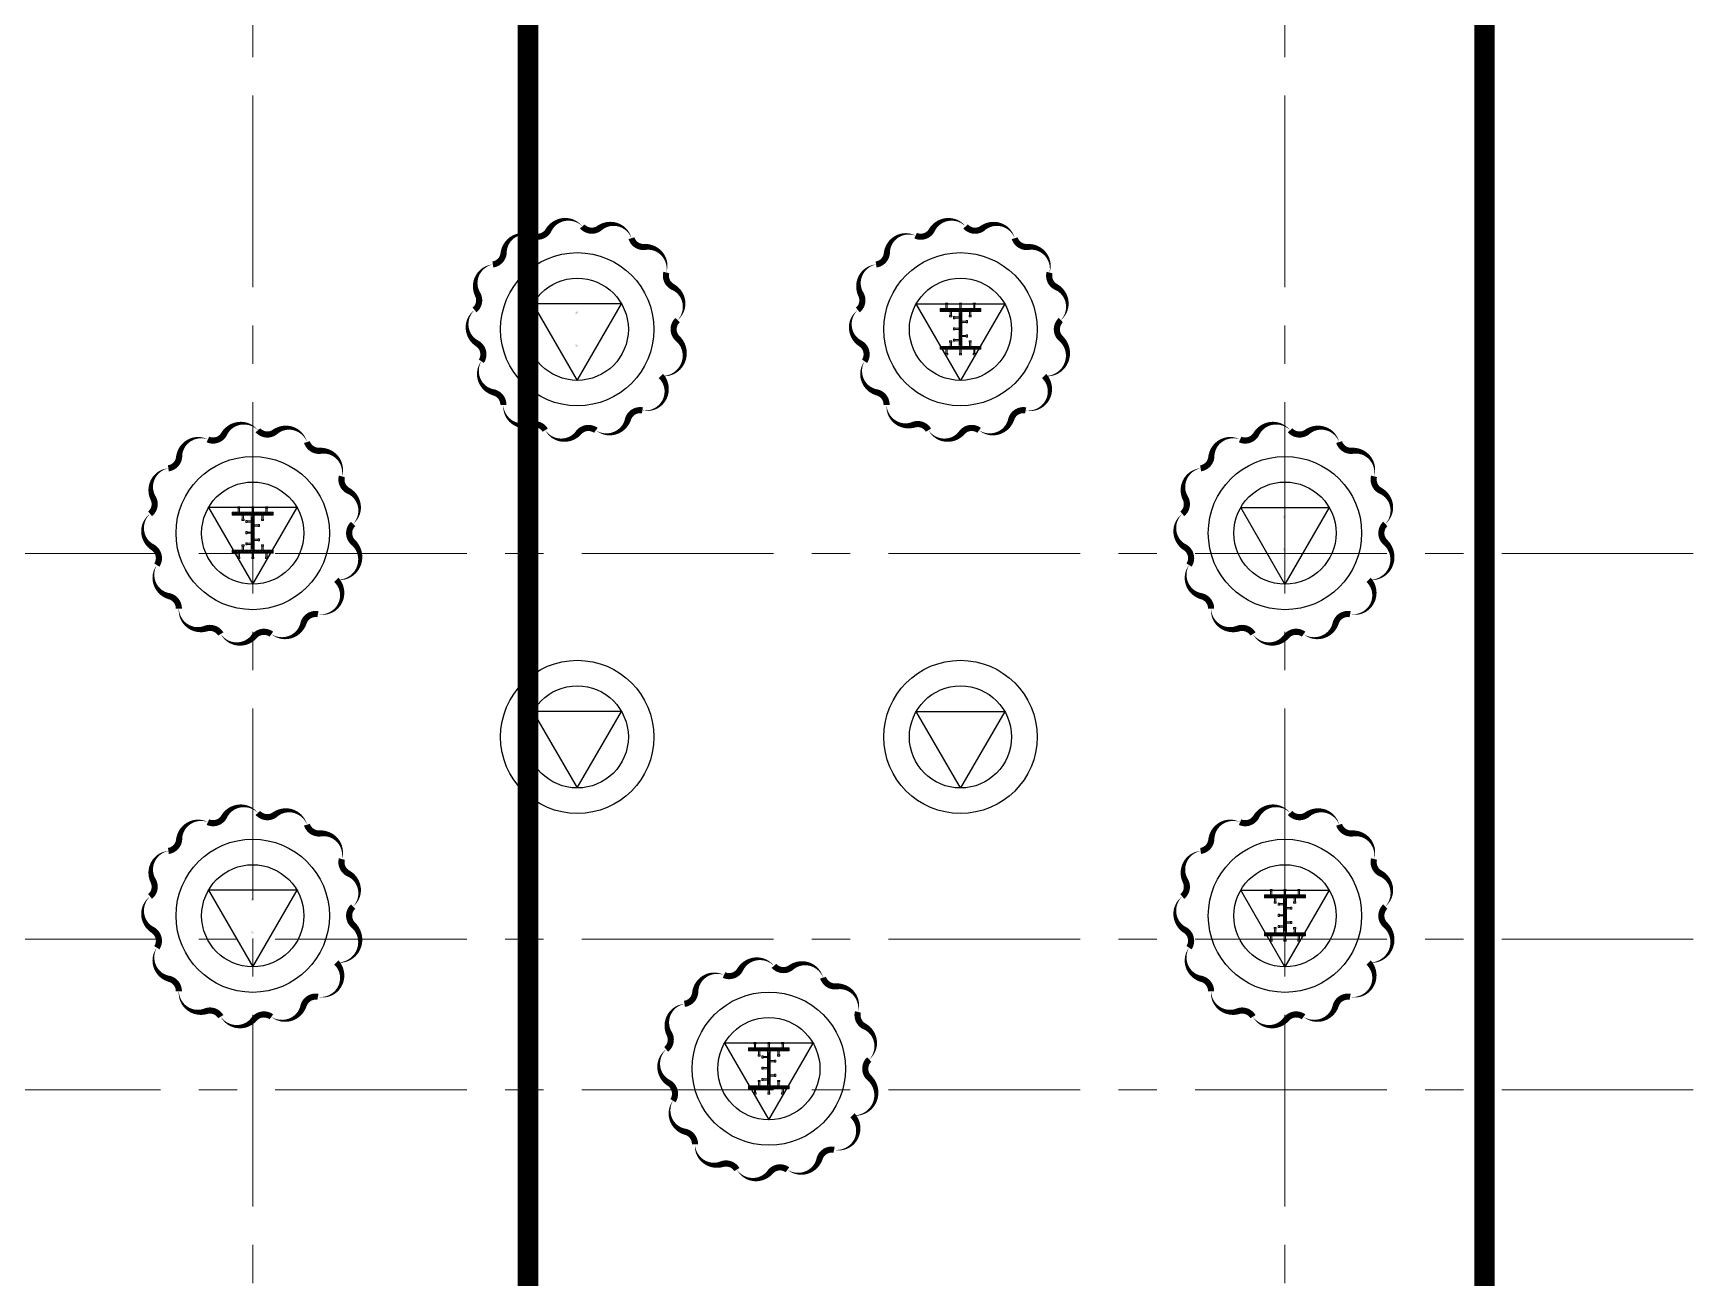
# Model space of a CAD drawing. Header units: millimetres. Extents: x -346728 to 1320345, y -537202 to -385966.
# Drawn here: x 404724 to 421010, y -463781 to -451599 of the extents above; entities that cross this region are included whole.
import ezdxf

# ---------------------------------------------------------------- set-up
doc = ezdxf.new("R2010")
doc.units = ezdxf.units.MM
doc.header["$LTSCALE"] = 100
doc.linetypes.add('X1326_GLB$0$CENTER', pattern=[2, 1.25, -0.25, 0.25, -0.25])
for name, color, linetype in [('hach', 253, 'Continuous'), ('PL', 3, 'Continuous'), ('thep doc', 6, 'Continuous')]:
    doc.layers.add(name, color=color, linetype=linetype)
for name, color, linetype, lineweight in [('KCMANH', 8, 'Continuous', 13), ('KINGPOST', 5, 'Continuous', 20), ('X1326_GLB$0$A-tim', 8, 'X1326_GLB$0$CENTER', 9)]:
    doc.layers.add(name, color=color, linetype=linetype, lineweight=lineweight)
pattern_1 = [(44.99999999999996, (188543.3296231151, 11377564.43864296), (-8.980256121069152, 8.980256121069143), []), (135, (188543.3296231151, 11377564.43864296), (-8.980256121069152, -8.980256121069143), [])]

# ---------------------------------------------------------------- blocks, each defined once
blk = doc.blocks.new('LVL-KHUNGTEN')
blk.add_lwpolyline([(61072.91373489425, 41092.78793908656), (119123.5098692991, 41092.78793908656), (119123.5098692991, 61.8816838347775), (61072.91373489425, 61.8816838347775)], close=True)
blk = doc.blocks.new('KP50')
at = {"ltscale": 0.1}
h = blk.add_hatch(color=6, dxfattribs=at)
h.dxf.hatch_style = 1
h.paths.add_polyline_path([(14.40000000000146, 171.2000000000044), (-14.39999999999418, 171.2000000000044), (-14.39999999999418, 142.3999999999869)])
h.paths.add_polyline_path([(-14.39999999999418, -142.3999999999724), (-14.39999999999418, -171.1999999999898), (14.40000000000146, -171.1999999999898)])
at = {"layer": 'KCMANH', "linetype": 'ByBlock'}
h = blk.add_hatch(dxfattribs=at)
h.set_pattern_fill('ANSI37', color=6, scale=4, style=0)
h.set_pattern_definition(pattern_1)
h.paths.add_polyline_path([(-200, 200.0000000000073), (-200, 171.2000000000044), (200, 171.2000000000044), (200, 200.0000000000073)])
h = blk.add_hatch(dxfattribs=at)
h.set_pattern_fill('ANSI37', color=6, scale=4, style=0)
h.set_pattern_definition([(44.99999999999996, (188728.9296231151, 11377564.43864296), (-8.980256121069152, 8.980256121069143), []), (135, (188728.9296231151, 11377564.43864296), (-8.980256121069152, -8.980256121069143), [])])
h.paths.add_polyline_path([(14.40000000000146, 171.2000000000044), (-14.39999999999418, 142.3999999999869), (-14.39999999999418, -142.3999999999724), (14.40000000000146, -171.1999999999898)])
h = blk.add_hatch(dxfattribs=at)
h.set_pattern_fill('ANSI37', color=6, scale=4, style=0)
h.set_pattern_definition(pattern_1)
h.paths.add_polyline_path([(-200, -171.1999999999898), (-200, -199.9999999999927), (200, -199.9999999999927), (200, -171.1999999999898)])
for p, q in [((-125.1904738589728, 252.8000000000029), (-145.990473858983, 252.8000000000029)), ((-145.990473858983, 240), (-145.990473858983, 252.8000000000029)), ((-125.1904738589728, 240), (-145.990473858983, 240)), ((-141.9904738589757, 200), (-141.9904738589757, 240)), ((-129.1904738589801, 200), (-129.1904738589801, 240)), ((-125.1904738589728, 240), (-125.1904738589728, 252.8000000000029)), ((-101.9904738589757, 171.1999999999935), (-101.9904738589757, 131.1999999999935)), ((-89.19047385898011, 171.1999999999935), (-89.19047385898011, 131.1999999999935)), ((-10.40000000000146, 252.8000000000029), (10.40000000000146, 252.8000000000029)), ((-10.40000000000146, 240), (-10.40000000000146, 252.8000000000029)), ((-10.40000000000146, 240), (10.40000000000146, 240)), ((-6.400000000001455, 200), (-6.400000000001455, 240)), ((6.400000000001455, 200), (6.400000000001455, 240)), ((10.40000000000146, 240), (10.40000000000146, 252.8000000000029)), ((89.19047385898011, 171.1999999999935), (89.19047385898011, 131.1999999999935)), ((101.990473858983, 171.1999999999935), (101.990473858983, 131.1999999999935)), ((125.1904738589801, 252.8000000000029), (145.990473858983, 252.8000000000029)), ((125.1904738589801, 240), (125.1904738589801, 252.8000000000029)), ((125.1904738589801, 240), (145.990473858983, 240)), ((129.1904738589801, 200), (129.1904738589801, 240)), ((141.990473858983, 200), (141.990473858983, 240)), ((145.990473858983, 240), (145.990473858983, 252.8000000000029)), ((-85.19047385897284, 131.1999999999935), (-105.990473858983, 131.1999999999935)), ((-105.990473858983, 131.1999999999935), (-105.990473858983, 118.4000000000015)), ((-85.19047385897284, 118.4000000000015), (-105.990473858983, 118.4000000000015)), ((-85.19047385897284, 131.1999999999935), (-85.19047385897284, 118.4000000000015)), ((-67.19999999999709, 99.5998938560515), (-67.19999999999709, 120.3998938560471)), ((-54.39999999999418, 120.3998938560471), (-67.19999999999709, 120.3998938560471)), ((-54.39999999999418, 99.5998938560515), (-67.19999999999709, 99.5998938560515)), ((-67.19999999999709, 10.40000000000146), (-67.19999999999709, -10.40000000000509)), ((-54.39999999999418, 10.40000000000146), (-67.19999999999709, 10.40000000000146)), ((-54.39999999999418, 99.5998938560515), (-54.39999999999418, 120.3998938560471)), ((-14.39999999999418, 116.3998938560471), (-54.39999999999418, 116.3998938560471)), ((-14.39999999999418, 103.5998938560479), (-54.39999999999418, 103.5998938560479)), ((-54.39999999999418, 10.40000000000146), (-54.39999999999418, -10.40000000000509)), ((-14.39999999999418, 6.399999999997817), (-54.39999999999418, 6.399999999997817)), ((14.40000000000146, 76.39989385604713), (54.40000000000146, 76.39989385604713)), ((14.40000000000146, 63.59989385604786), (54.40000000000146, 63.59989385604786)), ((54.40000000000146, 59.59989385605149), (54.40000000000146, 80.39989385604713)), ((54.40000000000146, 80.39989385604713), (67.20000000000437, 80.39989385604713)), ((54.40000000000146, 59.59989385605149), (67.20000000000437, 59.59989385605149)), ((67.20000000000437, 59.59989385605149), (67.20000000000437, 80.39989385604713)), ((85.19047385898011, 131.1999999999935), (105.990473858983, 131.1999999999935)), ((85.19047385898011, 131.1999999999935), (85.19047385898011, 118.4000000000015)), ((85.19047385898011, 118.4000000000015), (105.990473858983, 118.4000000000015)), ((105.990473858983, 131.1999999999935), (105.990473858983, 118.4000000000015)), ((-85.19047385897284, -118.4000000000015), (-105.990473858983, -118.4000000000015)), ((-105.990473858983, -131.1999999999971), (-105.990473858983, -118.4000000000015)), ((-85.19047385897284, -131.1999999999971), (-105.990473858983, -131.1999999999971)), ((-101.9904738589757, -171.1999999999971), (-101.9904738589757, -131.1999999999971)), ((-89.19047385898011, -171.1999999999971), (-89.19047385898011, -131.1999999999971)), ((-85.19047385897284, -131.1999999999971), (-85.19047385897284, -118.4000000000015)), ((-54.39999999999418, -10.40000000000509), (-67.19999999999709, -10.40000000000509)), ((-67.19999999999709, -99.5998938560515), (-67.19999999999709, -120.3998938560471)), ((-54.39999999999418, -99.5998938560515), (-67.19999999999709, -99.5998938560515)), ((-54.39999999999418, -120.3998938560471), (-67.19999999999709, -120.3998938560471)), ((-14.39999999999418, -6.400000000001455), (-54.39999999999418, -6.400000000001455)), ((-54.39999999999418, -99.5998938560515), (-54.39999999999418, -120.3998938560471)), ((-14.39999999999418, -103.5998938560515), (-54.39999999999418, -103.5998938560515)), ((-14.39999999999418, -116.3998938560471), (-54.39999999999418, -116.3998938560471)), ((14.40000000000146, -63.59989385605149), (54.40000000000146, -63.59989385605149)), ((14.40000000000146, -76.39989385604713), (54.40000000000146, -76.39989385604713)), ((54.40000000000146, -59.59989385605149), (54.40000000000146, -80.39989385604713)), ((54.40000000000146, -59.59989385605149), (67.20000000000437, -59.59989385605149)), ((54.40000000000146, -80.39989385604713), (67.20000000000437, -80.39989385604713)), ((67.20000000000437, -59.59989385605149), (67.20000000000437, -80.39989385604713)), ((85.19047385898011, -118.4000000000015), (105.990473858983, -118.4000000000015)), ((85.19047385898011, -131.1999999999971), (85.19047385898011, -118.4000000000015)), ((85.19047385898011, -131.1999999999971), (105.990473858983, -131.1999999999971)), ((89.19047385898011, -171.1999999999971), (89.19047385898011, -131.1999999999971)), ((101.990473858983, -171.1999999999971), (101.990473858983, -131.1999999999971)), ((105.990473858983, -131.1999999999971), (105.990473858983, -118.4000000000015)), ((-125.1904738589728, -240), (-145.990473858983, -240)), ((-145.990473858983, -240), (-145.990473858983, -252.8000000000029)), ((-125.1904738589728, -252.8000000000029), (-145.990473858983, -252.8000000000029)), ((-141.9904738589757, -200), (-141.9904738589757, -240)), ((-129.1904738589801, -200), (-129.1904738589801, -240)), ((-125.1904738589728, -240), (-125.1904738589728, -252.8000000000029)), ((-10.40000000000146, -240), (10.40000000000146, -240)), ((-10.40000000000146, -240), (-10.40000000000146, -252.8000000000029)), ((-10.40000000000146, -252.8000000000029), (10.40000000000146, -252.8000000000029)), ((-6.400000000001455, -200), (-6.400000000001455, -240)), ((6.400000000001455, -200), (6.400000000001455, -240)), ((10.40000000000146, -240), (10.40000000000146, -252.8000000000029)), ((125.1904738589801, -240), (145.990473858983, -240)), ((125.1904738589801, -240), (125.1904738589801, -252.8000000000029)), ((125.1904738589801, -252.8000000000029), (145.990473858983, -252.8000000000029)), ((129.1904738589801, -200), (129.1904738589801, -240)), ((141.990473858983, -200), (141.990473858983, -240)), ((145.990473858983, -240), (145.990473858983, -252.8000000000029))]:
    blk.add_line(p, q, dxfattribs=at)
at = {"layer": 'KINGPOST', "color": 6, "linetype": 'ByBlock'}
for p, q in [((-200, 200), (200, 200)), ((-200, 171.1999999999935), (-200, 200)), ((-200, 171.1999999999935), (200, 171.1999999999935)), ((-14.39999999999418, 171.1999999999935), (-14.39999999999418, -171.1999999999971)), ((-14.39999999997235, 142.4000000000015), (14.40000000000146, 171.1999999999935)), ((14.40000000000146, 171.1999999999935), (14.40000000000146, -171.1999999999971)), ((200, 171.1999999999935), (200, 200)), ((-14.39999999997235, -142.4000000000015), (14.40000000000146, -171.1999999999971)), ((-200, -171.1999999999971), (200, -171.1999999999971)), ((-200, -171.1999999999971), (-200, -200)), ((-200, -200), (200, -200)), ((200, -171.1999999999971), (200, -200))]:
    blk.add_line(p, q, dxfattribs=at)
blk.add_lwpolyline([(-14.39999999999418, 0), (14.40000000000146, 0)], dxfattribs=at)
blk = doc.blocks.new('B1 Kingpost Layout Plan1')
at = {"layer": 'KCMANH', "linetype": 'ByBlock'}
for p in [(43199.96240832539, -39726.13111107005, -4.977473508915864e-07), (36274.83849607059, -41721.44424371782, 7.356941296166042e-07), (46375.08632058009, -45467.35868481226, 7.356941296166042e-07), (41324.96240832539, -46964.35555371083, -4.977473508915864e-07)]:
    blk.add_blockref('KP50', p, dxfattribs=at)

msp = doc.modelspace()

# ---------------------------------------------------------------- hatches: boundary and pattern name
at = {"ltscale": 0.1}
h = msp.add_hatch(color=6, dxfattribs=at)
h.dxf.hatch_style = 1
h.paths.add_polyline_path([(410060.7109835968, -454324.9754453515), (410031.9109835965, -454324.9754453515), (410031.9109835965, -454353.7754453516)])
h.paths.add_polyline_path([(410031.9109835965, -454638.5754453515), (410031.9109835965, -454667.3754453515), (410060.7109835968, -454667.3754453515)])
h = msp.add_hatch(color=6, dxfattribs=at)
h.dxf.hatch_style = 1
h.paths.add_polyline_path([(413810.7109835968, -454325.0717562111), (413781.9109835965, -454325.0717562111), (413781.9109835965, -454353.8717562112)])
h.paths.add_polyline_path([(413781.9109835965, -454638.6717562111), (413781.9109835965, -454667.4717562111), (413810.7109835968, -454667.4717562111)])
h = msp.add_hatch(color=6, dxfattribs=at)
h.dxf.hatch_style = 1
h.paths.add_polyline_path([(406885.587071342, -456320.3848888589), (406856.7870713417, -456320.3848888589), (406856.7870713417, -456349.1848888589)])
h.paths.add_polyline_path([(406856.7870713417, -456633.9848888589), (406856.7870713417, -456662.7848888589), (406885.587071342, -456662.7848888589)])
h = msp.add_hatch(color=6, dxfattribs=at)
h.dxf.hatch_style = 1
h.paths.add_polyline_path([(416985.8348958514, -456320.3848888589), (416957.0348958513, -456320.3848888589), (416957.0348958513, -456349.1848888589)])
h.paths.add_polyline_path([(416957.0348958513, -456633.9848888589), (416957.0348958513, -456662.7848888589), (416985.8348958514, -456662.7848888589)])
h = msp.add_hatch(color=6, dxfattribs=at)
h.dxf.hatch_style = 1
h.paths.add_polyline_path([(406885.587071342, -460066.2993299533), (406856.7870713417, -460066.2993299533), (406856.7870713417, -460095.0993299534)])
h.paths.add_polyline_path([(406856.7870713417, -460379.8993299533), (406856.7870713417, -460408.6993299533), (406885.587071342, -460408.6993299533)])
h = msp.add_hatch(color=6, dxfattribs=at)
h.dxf.hatch_style = 1
h.paths.add_polyline_path([(416985.8348958514, -460066.2993299533), (416957.0348958513, -460066.2993299533), (416957.0348958513, -460095.0993299534)])
h.paths.add_polyline_path([(416957.0348958513, -460379.8993299533), (416957.0348958513, -460408.6993299533), (416985.8348958514, -460408.6993299533)])
h = msp.add_hatch(color=6, dxfattribs=at)
h.dxf.hatch_style = 1
h.paths.add_polyline_path([(411935.7109835968, -461563.2961988519), (411906.9109835965, -461563.2961988519), (411906.9109835965, -461592.0961988519)])
h.paths.add_polyline_path([(411906.9109835965, -461876.8961988519), (411906.9109835965, -461905.6961988519), (411935.7109835968, -461905.6961988519)])
at = {"layer": 'hach'}
h = msp.add_hatch(dxfattribs=at)
h.set_pattern_fill('ANSI31', color=256, scale=70)
h.set_pattern_definition([(45, (342151.2213262877, -508591.2227448209), (-157.1544821187101, 157.1544821187102), [])])
h.paths.add_polyline_path([(362433.3801022533, -410142.157258469), (348853.8926203205, -428107.5122169152), (376146.7434840773, -501359.0065796374), (382446.7504393198, -503970.9423327898), (458369.0723871468, -469396.5978761645), (462927.8694431226, -462329.4458765544), (462919.8279490094, -415142.6860857411), (457917.8110400178, -410142.1572584765)])
h.paths.add_polyline_path([(363030.572598144, -411342.1571560285), (350208.3245424145, -428305.7014718884), (377088.8498291909, -500450.5520168371), (382424.3063307689, -502662.5923677236), (457551.450776385, -468450.3646135417), (461727.809133747, -461976.0778765109), (461719.6650677317, -415639.3961758266), (457420.8592675527, -411342.1571560359)], flags=16)
h = msp.add_hatch(dxfattribs=at)
h.set_pattern_fill('AR-CONC', color=256, scale=4)
h.set_pattern_definition([(49.99999999999999, (342151.2213262877, -508591.2227448209), (728.738675984016, -63.75634215561234), [76.2, -838.2]), (355, (342151.2213262877, -508591.2227448209), (-140.9736856998774, 764.2273809561406), [60.96, -670.56233668]), (100.4514446999999, (342211.9493542878, -508596.5357588209), (587.7649883614131, 700.4710076487804), [64.76003519999986, -712.3609783999989]), (46.18420000000002, (342151.2213262877, -508388.022744821), (1084.31616356852, -168.1693117309086), [114.2999999999996, -1257.299999999994]), (96.63555760999992, (342241.5809262877, -508402.0367448209), (949.616536206012, 989.7044983908861), [97.14009256, -1068.54243264]), (351.1841511700001, (342151.2213262877, -508388.022744821), (949.6165362599081, 989.7044983421306), [91.43986828, -1005.83892768]), (21, (342252.8213262878, -508438.822744821), (606.4575650765299, -409.0607927483504), [76.2, -838.2]), (326.0000000000001, (342252.8213262878, -508438.822744821), (247.2081133905883, 736.7518644892771), [60.96, -670.56]), (71.45144499999999, (342303.3594566878, -508472.911144421), (853.6656771148646, 327.691075543621), [64.7600352, -712.3597503999999]), (37.50000000000001, (342151.2213262877, -508591.2227448209), (12.35441300236727, 338.2201554926124), [0, -662.432, 0, -680.72, 0, -673.1]), (7.499999999999999, (342151.2213262877, -508591.2227448209), (267.278650041223, 400.722299272478), [0, -388.112, 0, -647.192, 0, -256.54]), (327.5, (341924.6533262877, -508591.2227448209), (542.3623806674856, -22.91497597069377), [0, -254, 0, -792.48, 0, -1051.56]), (317.5, (341823.0533262876, -508591.2227448209), (592.5167255440722, 101.7059641333321), [0, -330.2, 0, -526.288, 0, -746.76])])
h.paths.add_polyline_path([(362433.3801022533, -410142.157258469), (348853.8926203205, -428107.5122169152), (376146.7434840773, -501359.0065796374), (382446.7504393198, -503970.9423327898), (458369.0723871468, -469396.5978761645), (462927.8694431226, -462329.4458765544), (462919.8279490094, -415142.6860857411), (457917.8110400178, -410142.1572584765)])
h.paths.add_polyline_path([(363030.572598144, -411342.1571560285), (350208.3245424145, -428305.7014718884), (377088.8498291909, -500450.5520168371), (382424.3063307689, -502662.5923677236), (457551.450776385, -468450.3646135417), (461727.809133747, -461976.0778765109), (461719.6650677317, -415639.3961758266), (457420.8592675527, -411342.1571560359)], flags=16)

# ---------------------------------------------------------------- linework, layer by layer
at = {"color": 6}
for points, elevation in [([(411028.3661043207, -454406.3682779685, 0, 60, 0.5205670500000068), (410981.6731179935, -454081.9003315687, 60, 60, -0.3534527118638525), (410918.0742287506, -453940.7608883586, 0, 60, 0.5205670500000036), (410705.6781924044, -453690.530245492, 60, 60, -0.3534915216528338), (410576.7424737728, -453604.8282296014, 0, 60, 0.52056705), (410263.9384674347, -453505.915449717, 60, 60, -0.3944898867801987), (410096.5512089981, -453489.4879080079, 0, 60, 0.5205670499999941), (409765.6980186673, -453526.2331846387, 60, 60, -0.3907150967676189), (409607.4618087439, -453579.6539266973, 0, 60, 0.5205670499999991), (409326.1515317532, -453748.4956135371, 60, 60, -0.3534933906758924), (409220.6347137876, -453861.790155997, 0, 60, 0.5205670500000176), (409072.1374522062, -454154.4867948983, 60, 60, -0.3571345252974193), (409041.8061767049, -454307.5673002142, 0, 60, 0.520567049999982), (409067.5169800385, -454635.2918087788, 60, 60, -0.4289707164981073), (409107.8239056175, -454809.1881010882, 0, 60, 0.5205670499999676), (409228.5855911431, -455113.9774047817, 60, 60, -0.3534581953911722), (409323.215546466, -455236.4964283539, 0, 60, 0.5205670499999923), (409587.9058444901, -455430.5849158053, 60, 60, -0.3534892819256612), (409733.214576752, -455484.0114179617, 0, 60, 0.5205670500000038), (410060.4149067195, -455507.5983961255, 60, 60, -0.3982747208827367), (410228.352638275, -455485.6542937419, 0, 60, 0.5205670499999902), (410542.9934436011, -455377.2394203623, 60, 60, -0.3869502103842332), (410684.0702812519, -455290.09377825, 0, 60, 0.7314348883771284), (410864.6748749563, -454953.7960360802, 0, 60, 0.7206828507104402), (411029.290961111, -454586.8419040064, 60, 60, -0.435898308053293)], -2718.252243426082), ([(414778.3661043207, -454406.4645888281, 0, 60, 0.5205670500000068), (414731.6731179935, -454081.9966424283, 60, 60, -0.3534527118638525), (414668.0742287506, -453940.8571992182, 0, 60, 0.5205670500000036), (414455.6781924044, -453690.6265563515, 60, 60, -0.3534915216528338), (414326.7424737728, -453604.924540461, 0, 60, 0.52056705), (414013.9384674347, -453506.0117605766, 60, 60, -0.3944898867801987), (413846.5512089981, -453489.5842188675, 0, 60, 0.5205670499999941), (413515.6980186673, -453526.3294954983, 60, 60, -0.3907150967676189), (413357.4618087439, -453579.7502375569, 0, 60, 0.5205670499999991), (413076.1515317532, -453748.5919243968, 60, 60, -0.3534933906758924), (412970.6347137876, -453861.8864668566, 0, 60, 0.5205670500000176), (412822.1374522062, -454154.5831057579, 60, 60, -0.3571345252974193), (412791.8061767049, -454307.6636110739, 0, 60, 0.520567049999982), (412817.5169800385, -454635.3881196384, 60, 60, -0.4289707164981073), (412857.8239056175, -454809.2844119477, 0, 60, 0.5205670499999676), (412978.5855911431, -455114.0737156413, 60, 60, -0.3534581953911722), (413073.215546466, -455236.5927392135, 0, 60, 0.5205670499999923), (413337.9058444901, -455430.6812266649, 60, 60, -0.3534892819256612), (413483.214576752, -455484.1077288213, 0, 60, 0.5205670500000038), (413810.4149067195, -455507.6947069851, 60, 60, -0.3982747208827367), (413978.352638275, -455485.7506046015, 0, 60, 0.5205670499999902), (414292.9934436011, -455377.3357312219, 60, 60, -0.3869502103842332), (414434.0702812519, -455290.1900891096, 0, 60, 0.7314348883771284), (414614.6748749563, -454953.8923469398, 0, 60, 0.7206828507104402), (414779.290961111, -454586.938214866, 60, 60, -0.435898308053293)], -2718.252243426082), ([(407853.2421920659, -456401.7777214759, 0, 60, 0.5205670500000068), (407806.5492057386, -456077.309775076, 60, 60, -0.3534527118638525), (407742.9503164958, -455936.170331866, 0, 60, 0.5205670500000036), (407530.5542801496, -455685.9396889993, 60, 60, -0.3534915216528338), (407401.618561518, -455600.2376731088, 0, 60, 0.52056705), (407088.8145551799, -455501.3248932243, 60, 60, -0.3944898867801987), (406921.4272967433, -455484.8973515152, 0, 60, 0.5205670499999941), (406590.5741064125, -455521.6426281461, 60, 60, -0.3907150967676189), (406432.3378964891, -455575.0633702047, 0, 60, 0.5205670499999991), (406151.0276194984, -455743.9050570446, 60, 60, -0.3534933906758924), (406045.5108015328, -455857.1995995044, 0, 60, 0.5205670500000176), (405897.0135399514, -456149.8962384057, 60, 60, -0.3571345252974193), (405866.6822644501, -456302.9767437216, 0, 60, 0.520567049999982), (405892.3930677837, -456630.7012522861, 60, 60, -0.4289707164981073), (405932.6999933627, -456804.5975445955, 0, 60, 0.5205670499999676), (406053.4616788882, -457109.3868482891, 60, 60, -0.3534581953911722), (406148.0916342112, -457231.9058718613, 0, 60, 0.5205670499999923), (406412.7819322353, -457425.9943593127, 60, 60, -0.3534892819256612), (406558.0906644972, -457479.4208614691, 0, 60, 0.5205670500000038), (406885.2909944647, -457503.0078396329, 60, 60, -0.3982747208827367), (407053.2287260201, -457481.0637372493, 0, 60, 0.5205670499999902), (407367.8695313463, -457372.6488638697, 60, 60, -0.3869502103842332), (407508.946368997, -457285.5032217574, 0, 60, 0.7314348883771284), (407689.5509627015, -456949.2054795875, 0, 60, 0.7206828507104402), (407854.1670488562, -456582.2513475138, 60, 60, -0.435898308053293)], -2718.252242192641), ([(417953.4900165755, -456401.7777214759, 0, 60, 0.5205670500000068), (417906.797030248, -456077.309775076, 60, 60, -0.3534527118638525), (417843.1981410052, -455936.170331866, 0, 60, 0.5205670500000036), (417630.802104659, -455685.9396889993, 60, 60, -0.3534915216528338), (417501.8663860276, -455600.2376731088, 0, 60, 0.52056705), (417189.0623796895, -455501.3248932243, 60, 60, -0.3944898867801987), (417021.6751212529, -455484.8973515152, 0, 60, 0.5205670499999941), (416690.8219309219, -455521.6426281461, 60, 60, -0.3907150967676189), (416532.5857209988, -455575.0633702047, 0, 60, 0.5205670499999991), (416251.275444008, -455743.9050570446, 60, 60, -0.3534933906758924), (416145.7586260425, -455857.1995995044, 0, 60, 0.5205670500000176), (415997.261364461, -456149.8962384057, 60, 60, -0.3571345252974193), (415966.9300889597, -456302.9767437216, 0, 60, 0.520567049999982), (415992.6408922931, -456630.7012522861, 60, 60, -0.4289707164981073), (416032.9478178721, -456804.5975445955, 0, 60, 0.5205670499999676), (416153.7095033979, -457109.3868482891, 60, 60, -0.3534581953911722), (416248.3394587208, -457231.9058718613, 0, 60, 0.5205670499999923), (416513.0297567447, -457425.9943593127, 60, 60, -0.3534892819256612), (416658.3384890068, -457479.4208614691, 0, 60, 0.5205670500000038), (416985.5388189741, -457503.0078396329, 60, 60, -0.3982747208827367), (417153.4765505295, -457481.0637372493, 0, 60, 0.5205670499999902), (417468.1173558557, -457372.6488638697, 60, 60, -0.3869502103842332), (417609.1941935067, -457285.5032217574, 0, 60, 0.7314348883771284), (417789.7987872111, -456949.2054795875, 0, 60, 0.7206828507104402), (417954.4148733658, -456582.2513475138, 60, 60, -0.435898308053293)], -2718.252242192641), ([(407853.2421920659, -460147.6921625703, 0, 60, 0.5205670500000068), (407806.5492057386, -459823.2242161705, 60, 60, -0.3534527118638525), (407742.9503164958, -459682.0847729605, 0, 60, 0.5205670500000036), (407530.5542801496, -459431.8541300938, 60, 60, -0.3534915216528338), (407401.618561518, -459346.1521142032, 0, 60, 0.52056705), (407088.8145551799, -459247.2393343188, 60, 60, -0.3944898867801987), (406921.4272967433, -459230.8117926097, 0, 60, 0.5205670499999941), (406590.5741064125, -459267.5570692405, 60, 60, -0.3907150967676189), (406432.3378964891, -459320.9778112991, 0, 60, 0.5205670499999991), (406151.0276194984, -459489.819498139, 60, 60, -0.3534933906758924), (406045.5108015328, -459603.1140405988, 0, 60, 0.5205670500000176), (405897.0135399514, -459895.8106795001, 60, 60, -0.3571345252974193), (405866.6822644501, -460048.891184816, 0, 60, 0.520567049999982), (405892.3930677837, -460376.6156933806, 60, 60, -0.4289707164981073), (405932.6999933627, -460550.51198569, 0, 60, 0.5205670499999676), (406053.4616788882, -460855.3012893836, 60, 60, -0.3534581953911722), (406148.0916342112, -460977.8203129558, 0, 60, 0.5205670499999923), (406412.7819322353, -461171.9088004071, 60, 60, -0.3534892819256612), (406558.0906644972, -461225.3353025635, 0, 60, 0.5205670500000038), (406885.2909944647, -461248.9222807273, 60, 60, -0.3982747208827367), (407053.2287260201, -461226.9781783437, 0, 60, 0.5205670499999902), (407367.8695313463, -461118.5633049642, 60, 60, -0.3869502103842332), (407508.946368997, -461031.4176628519, 0, 60, 0.7314348883771284), (407689.5509627015, -460695.119920682, 0, 60, 0.7206828507104402), (407854.1670488562, -460328.1657886083, 60, 60, -0.435898308053293)], -2718.252242192641), ([(417953.4900165755, -460147.6921625703, 0, 60, 0.5205670500000068), (417906.797030248, -459823.2242161705, 60, 60, -0.3534527118638525), (417843.1981410052, -459682.0847729605, 0, 60, 0.5205670500000036), (417630.802104659, -459431.8541300938, 60, 60, -0.3534915216528338), (417501.8663860276, -459346.1521142032, 0, 60, 0.52056705), (417189.0623796895, -459247.2393343188, 60, 60, -0.3944898867801987), (417021.6751212529, -459230.8117926097, 0, 60, 0.5205670499999941), (416690.8219309219, -459267.5570692405, 60, 60, -0.3907150967676189), (416532.5857209988, -459320.9778112991, 0, 60, 0.5205670499999991), (416251.275444008, -459489.819498139, 60, 60, -0.3534933906758924), (416145.7586260425, -459603.1140405988, 0, 60, 0.5205670500000176), (415997.261364461, -459895.8106795001, 60, 60, -0.3571345252974193), (415966.9300889597, -460048.891184816, 0, 60, 0.520567049999982), (415992.6408922931, -460376.6156933806, 60, 60, -0.4289707164981073), (416032.9478178721, -460550.51198569, 0, 60, 0.5205670499999676), (416153.7095033979, -460855.3012893836, 60, 60, -0.3534581953911722), (416248.3394587208, -460977.8203129558, 0, 60, 0.5205670499999923), (416513.0297567447, -461171.9088004071, 60, 60, -0.3534892819256612), (416658.3384890068, -461225.3353025635, 0, 60, 0.5205670500000038), (416985.5388189741, -461248.9222807273, 60, 60, -0.3982747208827367), (417153.4765505295, -461226.9781783437, 0, 60, 0.5205670499999902), (417468.1173558557, -461118.5633049642, 60, 60, -0.3869502103842332), (417609.1941935067, -461031.4176628519, 0, 60, 0.7314348883771284), (417789.7987872111, -460695.119920682, 0, 60, 0.7206828507104402), (417954.4148733658, -460328.1657886083, 60, 60, -0.435898308053293)], -2718.252242192641), ([(412903.3661043207, -461644.6890314689, 0, 60, 0.5205670500000068), (412856.6731179935, -461320.2210850691, 60, 60, -0.3534527118638525), (412793.0742287506, -461179.081641859, 0, 60, 0.5205670500000036), (412580.6781924044, -460928.8509989923, 60, 60, -0.3534915216528338), (412451.7424737728, -460843.1489831018, 0, 60, 0.52056705), (412138.9384674347, -460744.2362032174, 60, 60, -0.3944898867801987), (411971.5512089981, -460727.8086615083, 0, 60, 0.5205670499999941), (411640.6980186673, -460764.5539381391, 60, 60, -0.3907150967676189), (411482.4618087439, -460817.9746801977, 0, 60, 0.5205670499999991), (411201.1515317532, -460986.8163670376, 60, 60, -0.3534933906758924), (411095.6347137876, -461100.1109094974, 0, 60, 0.5205670500000176), (410947.1374522062, -461392.8075483987, 60, 60, -0.3571345252974193), (410916.8061767049, -461545.8880537146, 0, 60, 0.520567049999982), (410942.5169800385, -461873.6125622792, 60, 60, -0.4289707164981073), (410982.8239056175, -462047.5088545885, 0, 60, 0.5205670499999676), (411103.5855911431, -462352.2981582821, 60, 60, -0.3534581953911722), (411198.215546466, -462474.8171818543, 0, 60, 0.5205670499999923), (411462.9058444901, -462668.9056693057, 60, 60, -0.3534892819256612), (411608.214576752, -462722.3321714621, 0, 60, 0.5205670500000038), (411935.4149067195, -462745.9191496259, 60, 60, -0.3982747208827367), (412103.352638275, -462723.9750472423, 0, 60, 0.5205670499999902), (412417.9934436011, -462615.5601738627, 60, 60, -0.3869502103842332), (412559.0702812519, -462528.4145317504, 0, 60, 0.7314348883771284), (412739.6748749563, -462192.1167895806, 0, 60, 0.7206828507104402), (412904.290961111, -461825.1626575068, 60, 60, -0.435898308053293)], -2718.252243426082)]:
    msp.add_lwpolyline(points, format="xyseb", close=True, dxfattribs=dict(at, elevation=elevation))
at = {"layer": 'PL'}
for points, elevation in [([(410479.3236854887, -454246.1754453515), (409613.2982817044, -454246.1754453515), (410046.3109835964, -454996.1754453515)], -1404.949430695097), ([(410479.3237570325, -454246.1755477895), (409613.2983532479, -454246.1755477895), (410046.3110551402, -454996.1755477895)], -1404.949430704364), ([(413363.2982817044, -454246.2717562111), (414229.3236854887, -454246.2717562111), (413796.3109835964, -454996.2717562111)], -1404.949430695097), ([(413363.2983532479, -454246.2718586491), (414229.3237570325, -454246.2718586491), (413796.3110551402, -454996.2718586491)], -1404.949430704364), ([(407304.1997732339, -456241.5848888589), (406438.1743694496, -456241.5848888589), (406871.1870713418, -456991.5848888589)], -1404.949429461656), ([(407304.1998447776, -456241.5849912969), (406438.1744409933, -456241.5849912969), (406871.1871428853, -456991.5849912969)], -1404.949429470923), ([(416538.4221939589, -456241.5848888589), (417404.4475977435, -456241.5848888589), (416971.4348958512, -456991.5848888589)], -1404.949429461656), ([(416538.4222655027, -456241.5849912969), (417404.4476692873, -456241.5849912969), (416971.434967395, -456991.5849912969)], -1404.949429470923), ([(410479.3236854887, -458236.7083129411), (409613.2982817044, -458236.7083129411), (410046.3109835964, -458986.7083129411)], -1404.949430695097), ([(410479.3237570325, -458236.708415379), (409613.2983532479, -458236.708415379), (410046.3110551402, -458986.708415379)], -1404.949430704364), ([(413363.2982817044, -458236.8046238006), (414229.3236854887, -458236.8046238006), (413796.3109835964, -458986.8046238006)], -1404.949430695097), ([(413363.2983532479, -458236.8047262387), (414229.3237570325, -458236.8047262387), (413796.3110551402, -458986.8047262387)], -1404.949430704364), ([(407304.1997732339, -459987.4993299533), (406438.1743694496, -459987.4993299533), (406871.1870713418, -460737.4993299533)], -1404.949429461656), ([(407304.1998447776, -459987.4994323914), (406438.1744409933, -459987.4994323914), (406871.1871428853, -460737.4994323914)], -1404.949429470923), ([(416538.4221939589, -459987.4993299533), (417404.4475977435, -459987.4993299533), (416971.4348958512, -460737.4993299533)], -1404.949429461656), ([(416538.4222655027, -459987.4994323914), (417404.4476692873, -459987.4994323914), (416971.434967395, -460737.4994323914)], -1404.949429470923), ([(412354.3236854887, -461484.4961988519), (411488.2982817044, -461484.4961988519), (411921.3109835964, -462234.4961988519)], -1404.949430695097), ([(412354.3237570325, -461484.4963012899), (411488.2983532479, -461484.4963012899), (411921.3110551402, -462234.4963012899)], -1404.949430704364)]:
    msp.add_lwpolyline(points, close=True, dxfattribs=dict(at, elevation=elevation))
for centre, radius in [((410046.3109835964, -454496.1754453515, -1404.949430695097), 750), ((410046.3110551402, -454496.1755477895, -1404.949430704364), 750), ((413796.3109835964, -454496.2717562111, -1404.949430695097), 750), ((413796.3110551402, -454496.2718586491, -1404.949430704364), 750), ((410046.3109835964, -454496.1754453515, -1404.949430695097), 500), ((410046.3110551402, -454496.1755477895, -1404.949430704364), 500), ((413796.3109835964, -454496.2717562111, -1404.949430695097), 500), ((413796.3110551402, -454496.2718586491, -1404.949430704364), 500), ((406871.1870713418, -456491.5848888589, -1404.949429461656), 750), ((406871.1871428853, -456491.5849912969, -1404.949429470923), 750), ((416971.4348958512, -456491.5848888589, -1404.949429461656), 750), ((416971.434967395, -456491.5849912969, -1404.949429470923), 750), ((406871.1870713418, -456491.5848888589, -1404.949429461656), 500), ((406871.1871428853, -456491.5849912969, -1404.949429470923), 500), ((416971.4348958512, -456491.5848888589, -1404.949429461656), 500), ((416971.434967395, -456491.5849912969, -1404.949429470923), 500), ((410046.3109835964, -458486.7083129411, -1404.949430695097), 750), ((410046.3110551402, -458486.708415379, -1404.949430704364), 750), ((413796.3109835964, -458486.8046238006, -1404.949430695097), 750), ((413796.3110551402, -458486.8047262387, -1404.949430704364), 750), ((410046.3109835964, -458486.7083129411, -1404.949430695097), 500), ((410046.3110551402, -458486.708415379, -1404.949430704364), 500), ((413796.3109835964, -458486.8046238006, -1404.949430695097), 500), ((413796.3110551402, -458486.8047262387, -1404.949430704364), 500), ((406871.1870713418, -460237.4993299533, -1404.949429461656), 750), ((406871.1871428853, -460237.4994323914, -1404.949429470923), 750), ((416971.4348958512, -460237.4993299533, -1404.949429461656), 750), ((416971.434967395, -460237.4994323914, -1404.949429470923), 750), ((406871.1870713418, -460237.4993299533, -1404.949429461656), 500), ((406871.1871428853, -460237.4994323914, -1404.949429470923), 500), ((416971.4348958512, -460237.4993299533, -1404.949429461656), 500), ((416971.434967395, -460237.4994323914, -1404.949429470923), 500), ((411921.3109835964, -461734.4961988519, -1404.949430695097), 750), ((411921.3110551402, -461734.4963012899, -1404.949430704364), 750), ((411921.3109835964, -461734.4961988519, -1404.949430695097), 500), ((411921.3110551402, -461734.4963012899, -1404.949430704364), 500)]:
    msp.add_circle(centre, radius, dxfattribs=at)
at = {"layer": 'thep doc', "const_width": 200, "elevation": -3876.716966757267}
msp.add_lwpolyline([(427361.4728757792, -445870.7449892854), (418925.0438223873, -445870.7449892854), (418925.0438223873, -485782.5867352429), (409564.7870193931, -485782.5867352429), (409564.7870193931, -445966.3544626565)], dxfattribs=at)
at = {"layer": 'X1326_GLB$0$A-tim', "ltscale": 15}
for p, q in [((406871.2475241428, -398208.6109563511, -1404.949430403934), (406871.2475241437, -512162.695561827, -1404.949430868427)), ((416971.3742999638, -398208.6109563511, -1404.949430404361), (416971.3742999647, -512162.695561827, -1404.949430868853)), ((341092.1169962919, -456691.5847864185, -1404.949430865378), (475778.665428832, -456691.5847864187, -1404.949430874745)), ((341092.1169962919, -460466.783592289, -1404.949430896331), (475778.665428832, -460466.7835922891, -1404.949430905699)), ((341092.1169962919, -461941.5689050198, -1404.949430870825), (475778.665428832, -461941.56890502, -1404.949430880192))]:
    msp.add_line(p, q, dxfattribs=at)

# ---------------------------------------------------------------- block references
at = {"extrusion": (0.005970236709927127, -2.28885336656151e-18, 0.9999821779780016), "xscale": 3.385207865094198, "yscale": 3.385207865094198, "zscale": 3.385207865094198}
msp.add_blockref('LVL-KHUNGTEN', (112985.2448162852, -525073.6189301613, 1027.739435108575), dxfattribs=at)
msp.add_blockref('B1 Kingpost Layout Plan1', (370596.3485037279, -414765.9628913942, -1404.949430139306))

doc.saveas('drawing.dxf')
